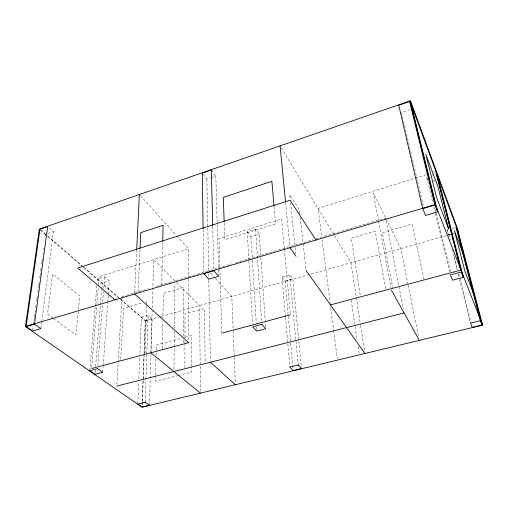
<?xml version="1.0" encoding="UTF-8"?>
<svg xmlns="http://www.w3.org/2000/svg" width="508" height="508" viewBox="0 0 508 508"><rect width="100%" height="100%" fill="white"/><g stroke="black" fill="none" stroke-linecap="round" stroke-linejoin="round"><path stroke-width="0.38" stroke-dasharray="2.54 1.91" d="M184.88 367.97L184.931 344.488M184.931 343.706L184.937 341.357M184.944 337.439L184.995 313.963L204.368 308.521L205.194 362.788M183.286 342.557L183.299 339.408M183.305 336.264L183.477 287.471L163.417 293.364L162.871 318.427M173.939 369.176L174.365 331.337M174.403 328.181L174.917 283.242M162.211 348.971L162.801 321.558M161.69 285.166L162.706 241.871M155.543 375.749L155.391 381.267L177.4 375.723M155.562 374.961L156.007 358.407M156.089 355.251L156.216 350.52M156.242 349.733L156.369 345.002L181.908 338.112M149.422 405.251L151.022 354.127M151.047 353.346L152.133 318.738L148.158 315.233L141.389 317.163L139.808 355.835M150.838 352L152.133 310.934M152.235 307.778L153.753 259.607L174.942 280.873M145.117 402.209L145.891 380.073M145.917 379.279L146.774 354.768M146.799 353.974L148.158 315.233M142.145 404.838L142.234 402.463M142.259 401.669L144.037 354.152M144.062 353.365L145.275 320.891L120.733 299.637M142.246 405.409L144.107 355.498M144.132 354.705L145.402 320.643L152.133 318.738M144.996 352.774L146.755 304.698M146.78 303.911L146.869 301.549L145.364 301.987M137.839 403.981L138.741 381.883M138.868 378.727L139.776 356.622M138.068 292.202L139.967 249.885M134.658 292.437L136.703 249.803M120.688 359.277L123.603 308.35L142.367 302.863M116.865 384.505L122.015 297.434M102.737 372.3L103.137 366.782M103.188 365.995L107.715 302.997M107.772 302.209L108.28 295.123M108.337 294.335L109.296 280.943L104.61 276.809L97.415 279.044L97.155 282.207M97.834 365.525L102.451 305.073M102.692 301.93L103.467 291.725M103.708 288.588L104.61 276.809M95.142 372.758L95.326 370.402M95.631 366.471L100.425 305.156M100.489 304.368L101.594 290.22M101.657 289.433L102.146 283.147L109.296 280.943M91.732 367.773L96.85 304.908M96.914 304.127L98.45 285.267M98.514 284.48L99.155 276.625L188.557 248.761L188.589 278.759M89.821 370.732L95.123 306.711M95.187 305.918L96.895 285.369M40.85 328.619L41.656 322.358M41.758 321.577L53.372 231.604L47.669 226.568M32.639 330.283L33.274 325.596M33.382 324.815L34.334 317.786M34.442 317.005L35.611 308.419M35.719 307.638L36.144 304.514M36.57 301.39L36.786 299.828M36.887 299.047L37.421 295.142M37.846 292.017L38.056 290.455M38.481 287.331L38.697 285.769M38.805 284.988L39.332 281.083M39.757 277.959L39.973 276.396M40.081 275.615L40.608 271.71M40.716 270.929L41.25 267.024M41.675 263.9L41.885 262.338M41.993 261.556L42.526 257.651M42.951 254.533L43.161 252.971M43.586 249.847L43.802 248.285M45.498 235.788L45.714 234.226M47.803 233.509L53.372 231.604M203.181 174.333L206.851 179.114L210.591 177.832M211.341 177.578L215.837 176.035L218.542 269.176M410.147 109.576L401.561 112.516L423.24 205.448M426.18 174.708L318.033 208.407L321.672 236.645M433.737 172.345L435.254 171.875M248.895 260.267L247.25 231.762L255.575 229.178L259.232 234.061L260.814 256.94M431.768 175.158L435.527 173.99M247.25 231.762L250.965 236.614L259.232 234.061M432.479 181.432L434.708 180.74M122.066 296.64L148.628 288.722M156.216 286.455L172.155 281.705M175.698 280.645L231.8 263.919M235.591 262.788L312.915 239.732M315.951 238.824L385.693 218.027L403.333 309.055M285.439 316.503L281.991 277.044L289.725 274.841L292.786 278.924L298.748 340.265M448.469 235.274L447.129 229.927L449.37 229.292M452.355 228.435L455.339 227.584M281.991 277.044L285.102 281.102L292.786 278.924M447.129 229.927L448.989 234.715L450.469 234.296M145.275 320.891L160.547 316.573M161.309 316.357L454.215 233.477M184.918 337.306L191.681 335.477L191.795 365.855M178.156 375.533L191.821 372.085L191.795 366.636M53.232 318.275L47.562 314.09L52.572 273.945L79.75 295.98L75.933 335.02L53.867 318.738M40.519 230.162L47.104 235.864M47.708 236.385L83.02 266.973M83.623 267.494L118.339 297.561M40.532 229.737L46.863 235.223M47.466 235.744L83.363 266.865M83.96 267.379L119.863 298.501M120.459 299.022L145.586 320.802M176.619 282.556L199.523 305.543L200.469 391.554M140.411 195.701L176.384 235.35M176.917 235.934L188.557 248.761M210.699 273.164L214.916 277.812M215.443 278.397L231.794 296.412L233.159 330.321M211.328 170.009L215.837 176.035M281.324 147.892L334.169 235.007M334.582 235.68L350.971 262.693L360.439 324.536M427.914 180.41L426.51 176.79L433.038 203.619M448.989 234.715L450.336 240.074M454.381 256.159L457.848 269.945M458.813 273.774L470.941 322.021M451.917 249.015L457.092 269.634M458.241 274.218L459.391 278.797M459.581 279.565L470.497 323.088M435.134 208.712L450.533 271.736M433.788 206.686L435.28 212.82M435.464 213.582L449.644 271.837M424.002 279.133L411.994 224.085L382.346 232.747L392.773 288.277M408 284.378L400.761 248.602L373.291 192.862L378.365 220.104M408.159 285.153L418.706 337.261M378.511 220.878L390.976 287.82M385.629 288.557L375.221 231.134L351.314 238.157L360.413 296.088M360.559 325.317L364.636 351.936M351.199 300.152L355.022 325.933M355.136 326.714L357.105 339.998M358.032 346.246L359.302 354.844M322.078 239.782L330.27 303.32M330.657 307.226L333.559 329.781M333.661 330.556L337.268 358.553M299.828 213.754L299.39 209.817L289.725 194.761L290.208 199.485M300.177 216.897L303.041 242.881M303.13 243.669L305.994 269.646M290.532 202.635L295.046 246.755M295.129 247.542L295.77 253.848M285.636 202.73L290.024 247.745M298.825 341.052L301.498 368.573M289.725 274.841L298.266 364.973M284.226 248.082L281.553 219.005L218.948 238.538L219.831 267.722M284.296 248.869L290.297 314.096M285.102 281.102L288.207 315.639M288.277 316.427L290.608 342.329M290.678 343.116L293.154 370.586M285.509 317.297L289.858 367.017M274.053 206.578L275.539 223.952L224.815 239.706L224.193 222.46M260.871 257.734L265.779 328.733M255.575 229.178L261.645 321.208M250.965 236.614L252.362 259.448M252.406 260.236L256.254 323.24M256.496 327.177L256.642 329.54M248.939 261.061L252.552 323.615M233.191 331.108L234.213 356.337M234.245 357.124L235.293 383.146M219.856 268.51L221.786 332.391M218.561 269.964L218.745 276.276M212.712 226.339L213.766 269.176M206.851 179.114L208.661 270.529M208.725 273.679L208.832 279.197M208.775 280.295L210.382 361.467M203.124 229.381L203.778 272.155M188.589 279.546L188.665 342.697"/><path stroke-width="0.76" d="M162.725 241.084L163.1 225.336L140.741 232.645L140.037 248.317M136.703 249.803L139.351 194.532M34.474 324.117L47.669 226.568L39.961 229.235L26.099 326.612L32.531 331.064L40.85 328.619L34.474 324.117L26.099 326.612M482.6 325.12L435.369 204.483L409.956 100.959L458.368 232.302L482.6 325.12L142.056 407.213L25.4 326.517L39.326 229.127L410.47 100.787L458.788 232.188M409.575 101.486L398.736 105.232L422.726 208.61L425.571 215.43L437.636 211.88L412.293 108.845L409.575 101.486L434.924 204.978L437.636 211.88M25.4 326.517L435.369 204.483M422.726 208.61L434.924 204.978M221.812 333.185L290.366 314.884M91.669 368.554L188.665 342.697L134.582 294.018M330.467 304.889L461.048 270.072L436.01 171.641M463.347 277.362L452.596 280.194L450.393 274.904L461.245 272.021L463.347 277.362L438.436 179.597L436.277 173.755L460.661 269.716M116.77 386.093L404.082 312.947M480.358 320.694L470.497 323.088L472.294 327.387L482.06 325.031L457.867 232.2L456.082 227.374L480.358 320.694L482.06 325.031M150.812 352.787L200.489 393.129M114.929 299.866L77.756 268.027L290.112 200.209L315.913 240.043M210.395 362.255L235.356 384.721M290.024 247.745L296.012 256.21M306.083 270.434L364.877 353.498M391.408 290.157L419.335 340.373M280.092 145.866L285.56 201.943M273.983 205.784L271.888 181.299L223.298 197.377L224.168 221.679M212.693 225.546L211.328 170.009L202.267 173.139L203.111 228.587M213.804 270.764L203.803 273.742L208.832 279.197L218.745 276.276L213.804 270.764M261.855 324.358L252.736 326.784L256.737 331.114L265.779 328.733L261.855 324.358M97.593 368.668L89.821 370.732L95.015 374.332L102.737 372.3L97.593 368.668M145.117 402.209L137.839 403.981L142.189 406.997L149.422 405.251L145.117 402.209M298.266 364.973L289.858 367.017L293.154 370.586L301.498 368.573L298.266 364.973M448.526 228.562L436.455 197.167L425.818 154.337L437.966 186.747L448.526 228.562M473.977 294.754L464.788 270.859L454.431 230.67L463.779 255.607L473.977 294.754"/></g></svg>
